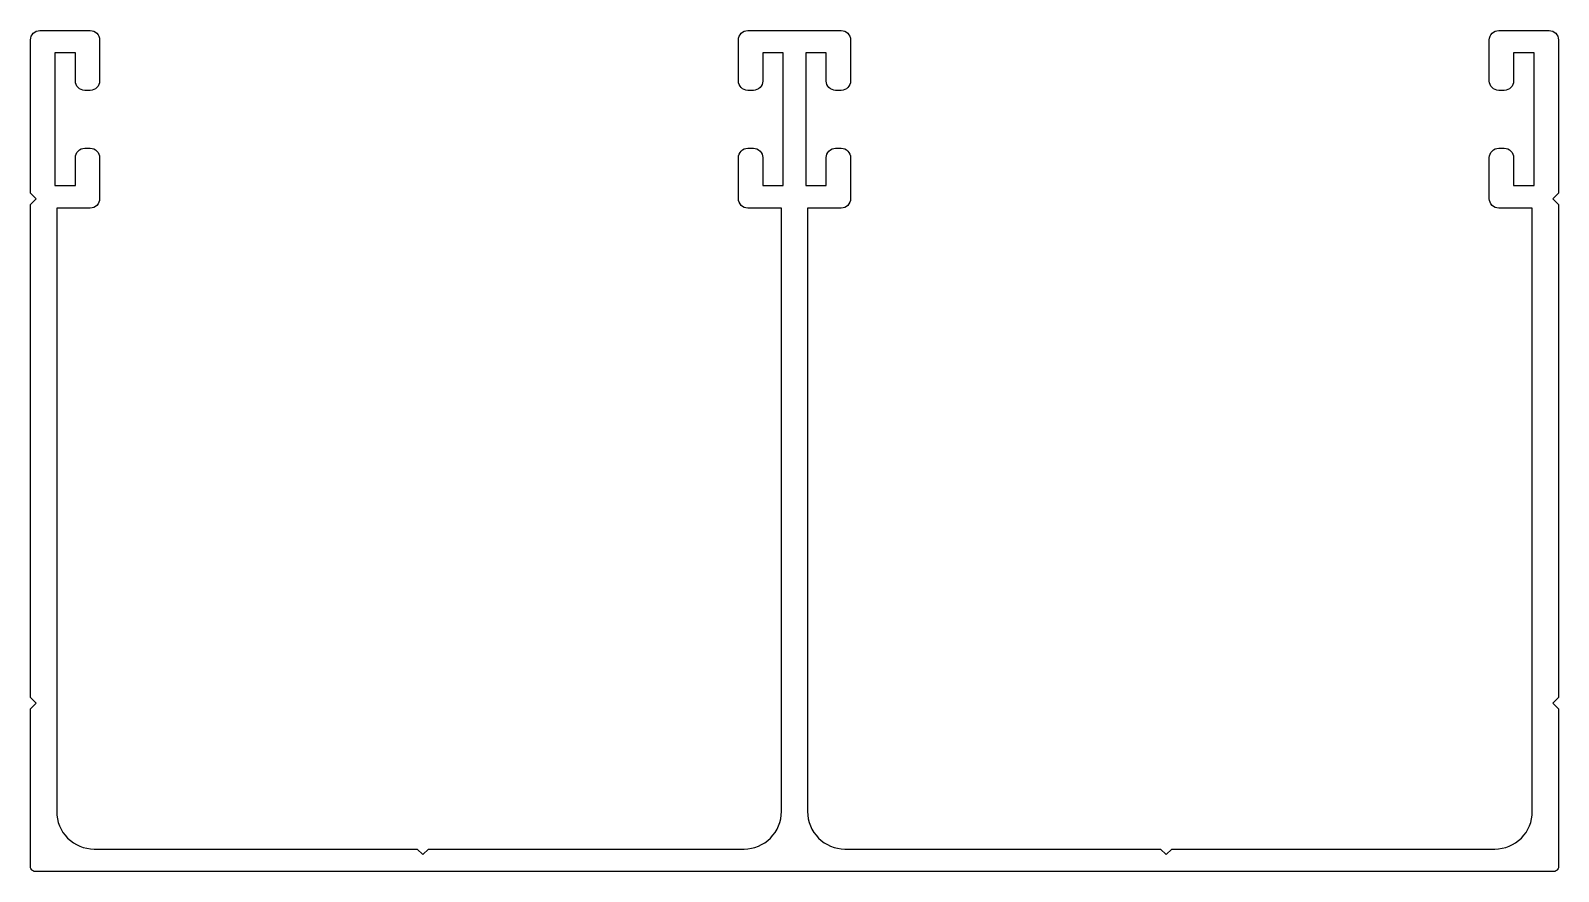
# Model space of a CAD drawing. Extents: x 576.2 to 658, y 485.2 to 530.2.
import ezdxf

# ---------------------------------------------------------------- set-up
doc = ezdxf.new("R2010")
doc.units = 0
doc.layers.get('0').update_dxf_attribs({"linetype": 'CONTINUOUS'})

msp = doc.modelspace()

# ---------------------------------------------------------------- linework, layer by layer
msp.add_lwpolyline([(657.992, 485.439, -0.414214), (657.742, 485.189), (576.442, 485.189, -0.414214), (576.192, 485.439), (576.192, 493.889), (576.492, 494.189), (576.192, 494.489), (576.192, 520.889), (576.492, 521.189), (576.192, 521.489), (576.192, 529.689, -0.414214), (576.692, 530.189), (579.392, 530.189, -0.414214), (579.892, 529.689), (579.892, 527.489, -0.414214), (579.392, 526.989), (579.092, 526.989, -0.414214), (578.592, 527.489), (578.592, 528.989), (577.492, 528.989), (577.492, 521.889), (578.592, 521.889), (578.592, 523.389, -0.414214), (579.092, 523.889), (579.392, 523.889, -0.414214), (579.892, 523.389), (579.892, 521.189, -0.414214), (579.392, 520.689), (577.592, 520.689), (577.592, 488.389, 0.414214), (579.592, 486.389), (596.892, 486.389), (597.192, 486.089), (597.492, 486.389), (614.392, 486.389, 0.414214), (616.392, 488.389), (616.392, 520.689), (614.592, 520.689, -0.414214), (614.092, 521.189), (614.092, 523.389, -0.414214), (614.592, 523.889), (614.892, 523.889, -0.414214), (615.392, 523.389), (615.392, 521.889), (616.492, 521.889), (616.492, 528.989), (615.392, 528.989), (615.392, 527.489, -0.414214), (614.892, 526.989), (614.592, 526.989, -0.414214), (614.092, 527.489), (614.092, 529.689, -0.414214), (614.592, 530.189), (619.592, 530.189, -0.414214), (620.092, 529.689), (620.092, 527.489, -0.414214), (619.592, 526.989), (619.292, 526.989, -0.414214), (618.792, 527.489), (618.792, 528.989), (617.692, 528.989), (617.692, 521.889), (618.792, 521.889), (618.792, 523.389, -0.414214), (619.292, 523.889), (619.592, 523.889, -0.414214), (620.092, 523.389), (620.092, 521.189, -0.414214), (619.592, 520.689), (617.792, 520.689), (617.792, 488.389, 0.414214), (619.792, 486.389), (636.692, 486.389), (636.992, 486.089), (637.292, 486.389), (654.592, 486.389, 0.414214), (656.592, 488.389), (656.592, 520.689), (654.792, 520.689, -0.414214), (654.292, 521.189), (654.292, 523.389, -0.414214), (654.792, 523.889), (655.092, 523.889, -0.414214), (655.592, 523.389), (655.592, 521.889), (656.692, 521.889), (656.692, 528.989), (655.592, 528.989), (655.592, 527.489, -0.414214), (655.092, 526.989), (654.792, 526.989, -0.414214), (654.292, 527.489), (654.292, 529.689, -0.414214), (654.792, 530.189), (657.492, 530.189, -0.414214), (657.992, 529.689), (657.992, 521.489), (657.692, 521.189), (657.992, 520.889), (657.992, 494.489), (657.692, 494.189), (657.992, 493.889)], format="xyb", close=True)

doc.saveas('drawing.dxf')
